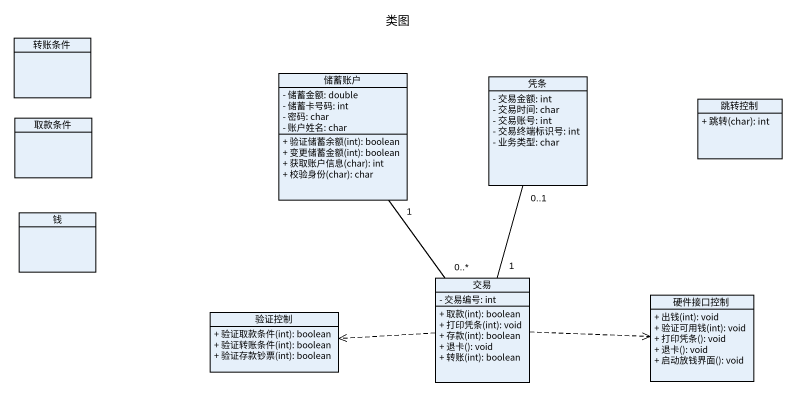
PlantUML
@startuml
title 类图
hide circle
hide empty members
skinparam classAttributeIconSize 0
class 转账条件
class 储蓄账户 {
  - 储蓄金额: double
  - 储蓄卡号码: int
  - 密码: char
  - 账户姓名: char
  + 验证储蓄余额(int): boolean
  + 变更储蓄金额(int): boolean
  + 获取账户信息(char): int
  + 校验身份(char): char
}
class 凭条 {
  - 交易金额: int
  - 交易时间: char
  - 交易账号: int
  - 交易终端标识号: int
  - 业务类型: char
}
class 跳转控制 {
  + 跳转(char): int
}
class 取款条件
class 钱
class 交易 {
  - 交易编号: int
  + 取款(int): boolean
  + 打印凭条(int): void
  + 存款(int): boolean
  + 退卡(): void
  + 转账(int): boolean
}
class 硬件接口控制 {
  + 出钱(int): void
  + 验证可用钱(int): void
  + 打印凭条(): void
  + 退卡(): void
  + 启动放钱界面(): void
}
class 验证控制 {
  + 验证取款条件(int): boolean
  + 验证转账条件(int): boolean
  + 验证存款钞票(int): boolean
}
储蓄账户 "1" -- "0..*" 交易
交易 "1" -up- "0..1" 凭条
交易 .right.> 硬件接口控制
交易 .left.> 验证控制
@enduml
